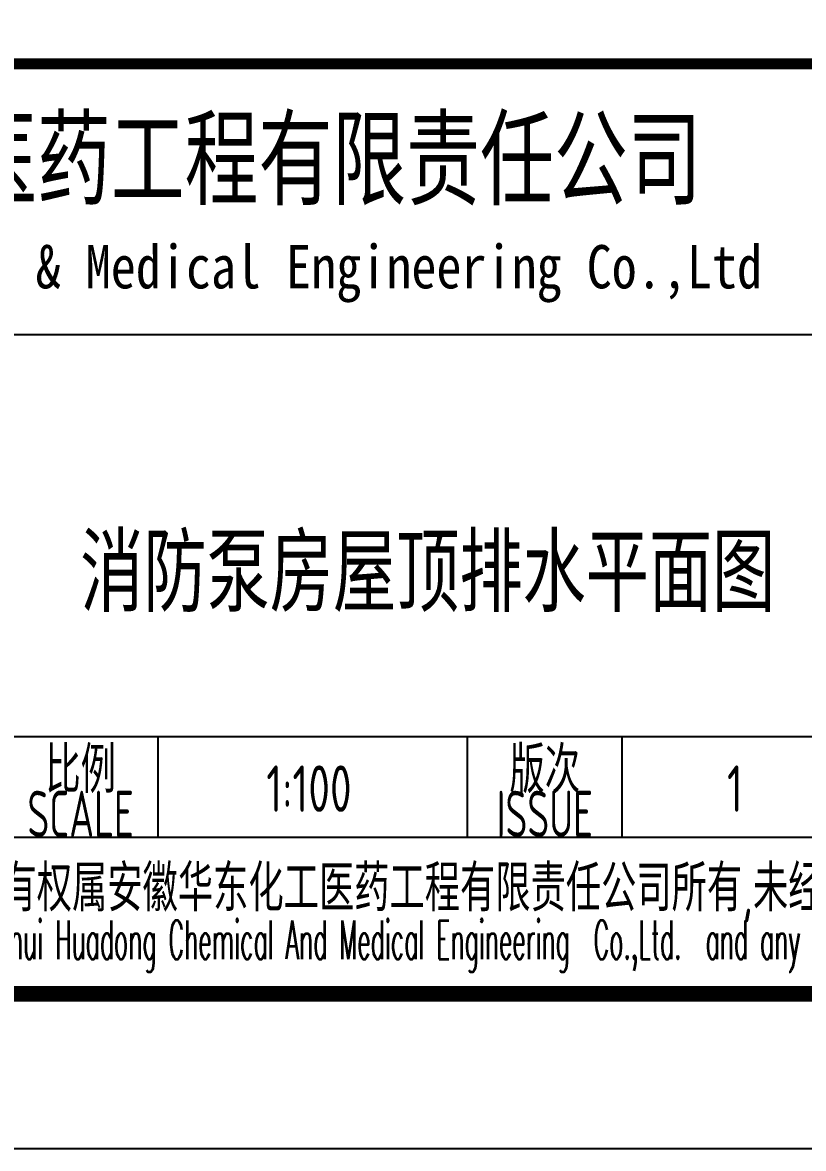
# Model space of a CAD drawing. Extents: x 84552 to 1115094, y -331058 to 102248.
# Drawn here: x 288972 to 291496, y 58333 to 61974 of the extents above; entities that cross this region are included whole.
import ezdxf
from ezdxf.enums import TextEntityAlignment as Align

# ---------------------------------------------------------------- set-up
doc = ezdxf.new("R2010")
doc.units = 0
doc.header["$LTSCALE"] = 1000
doc.header["$MEASUREMENT"] = 0
doc.layers.add('PUB_TITLE', color=4, linetype='Continuous')
doc.layers.add('TEXT_给水', color=7, linetype='Continuous')
doc.styles.add('ECEC_TQ', font='txt_l.shx', dxfattribs={"bigfont": 'hztxt_l.shx'})
doc.styles.add('sceie', font='sceie.shx', dxfattribs={"width": 0.7, "bigfont": 'sceic.shx'})
doc.styles.add('宋体', font='', dxfattribs={"width": 0.6})
doc.styles.get('宋体').set_extended_font_data('SimSun')

msp = doc.modelspace()

# ---------------------------------------------------------------- linework, layer by layer
for p, q in [((287149.6, 61840.2), (295160, 61840.2)), ((286160, 60965.2), (291660, 60965.2)), ((286200, 60965.2), (291700, 60965.2)), ((288910, 59665.2), (295160, 59665.2)), ((289410, 59340.2), (289410, 59665.2)), ((290410, 59340.2), (290410, 59665.2)), ((290910, 59340.2), (290910, 59665.2)), ((286160, 59340.2), (295160, 59340.2)), ((286160, 58840.2), (295160, 58840.2)), ((286160, 58840.2), (295160, 58840.2))]:
    msp.add_line(p, q)
at = {"const_width": 35}
msp.add_lwpolyline([(295160, 61840.2), (286160, 61840.2)], dxfattribs=at)
at = {"layer": 'PUB_TITLE'}
msp.add_lwpolyline([(265960, 58333.4), (295660, 58333.4), (295660, 79333.4), (265960, 79333.4)], close=True, dxfattribs=at)
at = {"layer": 'PUB_TITLE', "const_width": 50}
msp.add_lwpolyline([(267210, 58833.4), (295160, 58833.4), (295160, 78833.4), (267210, 78833.4)], close=True, dxfattribs=at)

# ---------------------------------------------------------------- texts
for s, height, style, width, p in [('安徽华东化工医药工程有限责任公司', 250, '宋体', 0.7, (289257.4, 61540.2)), ('Anhui Huadong Chemical & Medical Engineering Co.,Ltd', 140, '宋体', 0.85, (289257.4, 61165.2)), ('比例', 150, 'sceie', 0.8, (289160, 59565.2)), ('版次', 150, 'sceie', 0.8, (290660, 59565.2)), ('1:100', 150, 'sceie', 0.8, (289897.9, 59496.8)), ('1', 150, 'sceie', 0.8, (291274.6, 59496.8)), ('SCALE', 150, 'sceie', 0.7, (289160, 59415.2)), ('ISSUE', 150, 'sceie', 0.7, (290660, 59415.2)), ('本文件专有权属安徽华东化工医药工程有限责任公司所有,未经许可不得复制或转让给第三方', 150, 'sceie', 0.8, (290745.5, 59165.8)), ('The proprietary right of this document belongs to Anhui Huadong Chemical And Medical Engineering  Co.,Ltd.  and any replication or transfer to the 3rd. side is forbidden without its permission. ', 125, 'ECEC_TQ', 0.45, (290660, 58990.2))]:
    msp.add_text(s, height=height, dxfattribs=dict(style=style, width=width)).set_placement(p, align=Align.MIDDLE)
at = {"layer": 'TEXT_给水', "color": 4, "linetype": 'Continuous', "style": 'sceie', "width": 0.86}
msp.add_text('消防泵房屋顶排水平面图', height=250, dxfattribs=at).set_placement((289158.6, 60068.1))

doc.saveas('drawing.dxf')
